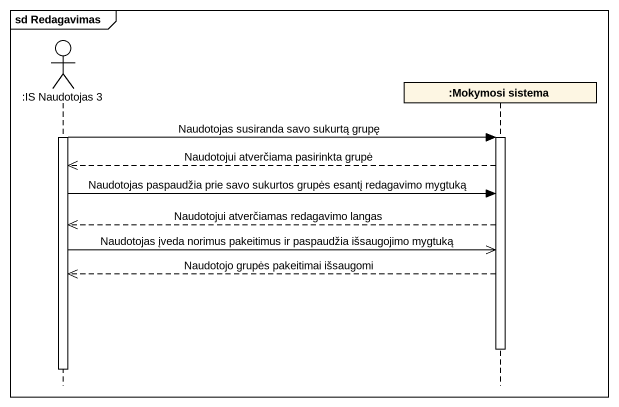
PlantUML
@startuml
mainframe sd Redagavimas
hide footbox
actor ":IS Naudotojas 3" as IS_Naudotojas_3
participant ":Mokymosi sistema" as Mokymosi_sistema

activate IS_Naudotojas_3
IS_Naudotojas_3 -> Mokymosi_sistema : Naudotojas susiranda savo sukurtą grupę
activate Mokymosi_sistema
Mokymosi_sistema -->> IS_Naudotojas_3 : Naudotojui atverčiama pasirinkta grupė
IS_Naudotojas_3 -> Mokymosi_sistema : Naudotojas paspaudžia prie savo sukurtos grupės esantį redagavimo mygtuką
Mokymosi_sistema -->> IS_Naudotojas_3 : Naudotojui atverčiamas redagavimo langas
IS_Naudotojas_3 ->> Mokymosi_sistema : Naudotojas įveda norimus pakeitimus ir paspaudžia išsaugojimo mygtuką
Mokymosi_sistema -->> IS_Naudotojas_3 : Naudotojo grupės pakeitimai išsaugomi
deactivate Mokymosi_sistema
deactivate IS_Naudotojas_3
@enduml
